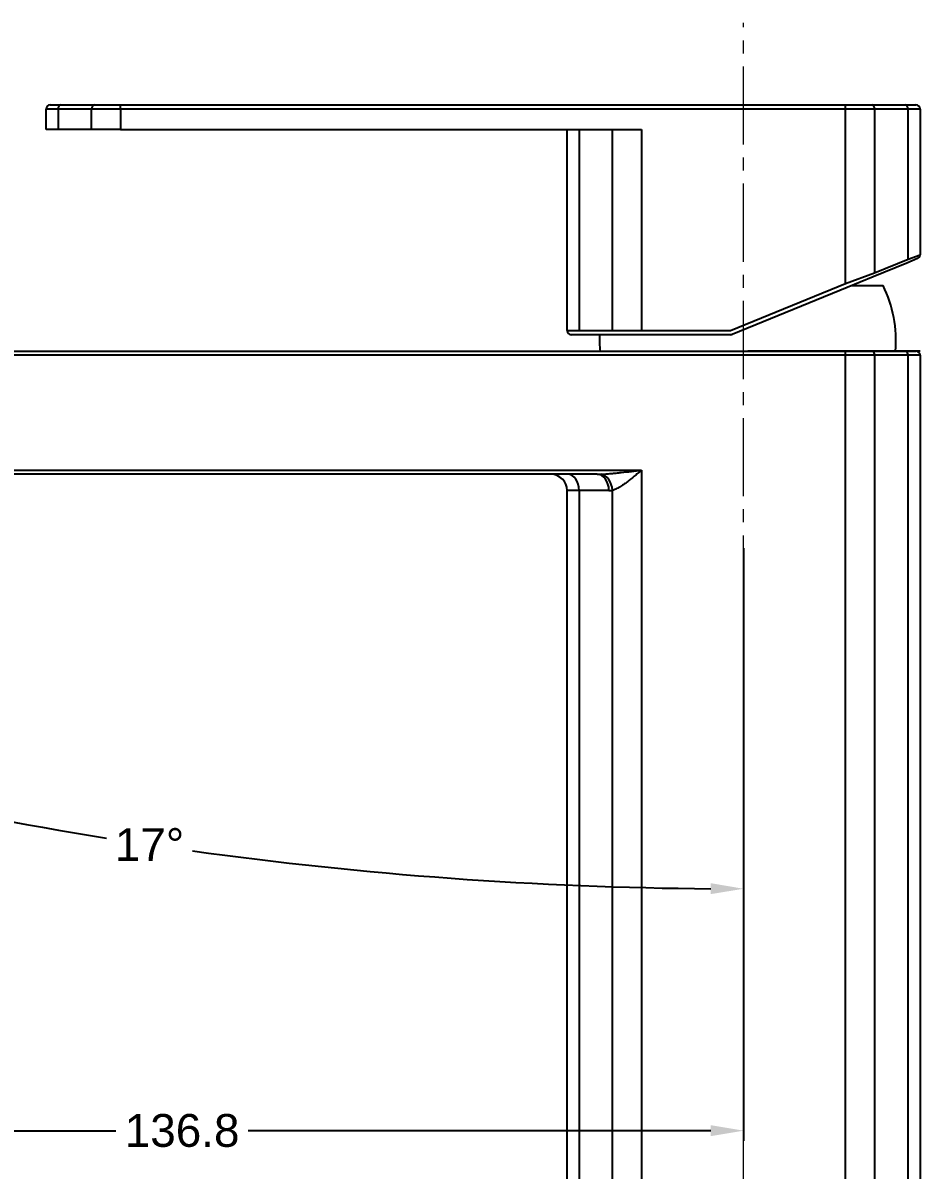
# Model space of a CAD drawing. Header units: millimetres. Extents: x 12315 to 13156, y 3748 to 4343.
# Drawn here: x 12825 to 12934.3, y 4039.5 to 4179.3 of the extents above; entities that cross this region are included whole.
import ezdxf

# ---------------------------------------------------------------- set-up
doc = ezdxf.new("R2010")
doc.units = ezdxf.units.MM
doc.linetypes.add('CENTER2', pattern=[28.575, 19.05, -3.175, 3.175, -3.175])
doc.linetypes.add('CENTERX2', pattern=[101.6, 63.5, -12.7, 12.7, -12.7])
doc.layers.add('CENTER', color=1, linetype='CENTERX2', lineweight=15)
doc.layers.add('DIM_', color=5, linetype='Continuous', lineweight=9)
doc.styles.get("Standard").update_dxf_attribs({"font": 'arial.ttf'})
doc.dimstyles.new('사본(2) STANDARD', dxfattribs={"dimscale": 0, "dimtxt": 4, "dimasz": 4, "dimexe": 1.25, "dimexo": 0.625, "dimgap": 1.5, "dimtad": 3, "dimtih": 1, "dimtoh": 1, "dimdec": 1, "dimzin": 9, "dimdsep": 46, "dimtxsty": 'Standard', "dimcen": 2.5, "dimclrd": 5, "dimclre": 5, "dimclrt": 5, "dimadec": 0, "dimazin": 0, "dimtfac": 1, "dimtdec": 1, "dimtmove": 0, "dimatfit": 3, "dimfxl": 1.25, "dimtfill": 1, "dimtolj": 1, "dimtzin": 0, "dimarcsym": 0})

# ---------------------------------------------------------------- blocks, each defined once
blk = doc.blocks.new('*D5')
at = {"layer": 'Defpoints', "color": 0, "transparency": 16777216}
for p in [(12720.41, 4115.87), (12775.98, 4115.87), (12889.07, 3992.26)]:
    blk.add_point(p, dxfattribs=at)
at = {"layer": 'DIM_', "color": 5, "lineweight": -2, "transparency": 16777216}
for p, q in [((12775.35, 4115.87), (12719.16, 4115.87)), ((12720.41, 4111.87), (12720.41, 4057.61)), ((12720.41, 3996.26), (12720.41, 4050.52)), ((12888.44, 3992.26), (12719.16, 3992.26))]:
    blk.add_line(p, q, dxfattribs=at)
at = {"layer": 'DIM_', "color": 5, "transparency": 16777216}
for points in [[(12719.74, 4111.87), (12721.07, 4111.87), (12720.41, 4115.87)], [(12719.74, 3996.26), (12721.07, 3996.26), (12720.41, 3992.26)]]:
    blk.add_solid(points, dxfattribs=at)
at = {"layer": 'DIM_', "color": 5, "transparency": 16777216, "insert": (12720.41, 4054.06), "char_height": 4, "attachment_point": 5, "bg_fill": 3, "box_fill_scale": 1.1, "bg_fill_color": 256, "bg_fill_true_color": 13158600, "bg_fill_transparency": 0}
blk.add_mtext('\\A1;123.6', dxfattribs=at)
blk = doc.blocks.new('*D7')
at = {"layer": 'Defpoints', "color": 0, "transparency": 16777216}
for p in [(12775.98, 4115.87), (12912.82, 4115.87), (12912.82, 4044.26)]:
    blk.add_point(p, dxfattribs=at)
at = {"layer": 'DIM_', "color": 5, "lineweight": -2, "transparency": 16777216}
for p, q in [((12775.98, 4115.24), (12775.98, 4043.01)), ((12912.82, 4115.24), (12912.82, 4043.01)), ((12779.98, 4044.26), (12836.33, 4044.26)), ((12908.82, 4044.26), (12852.46, 4044.26))]:
    blk.add_line(p, q, dxfattribs=at)
at = {"layer": 'DIM_', "color": 5, "transparency": 16777216}
for points in [[(12779.98, 4044.93), (12779.98, 4043.59), (12775.98, 4044.26)], [(12908.82, 4044.93), (12908.82, 4043.59), (12912.82, 4044.26)]]:
    blk.add_solid(points, dxfattribs=at)
at = {"layer": 'DIM_', "color": 5, "transparency": 16777216, "insert": (12844.4, 4044.26), "char_height": 4, "attachment_point": 5, "bg_fill": 3, "box_fill_scale": 1.1, "bg_fill_color": 256, "bg_fill_true_color": 13158600, "bg_fill_transparency": 0}
blk.add_mtext('\\A1;136.8', dxfattribs=at)
blk = doc.blocks.new('*D8')
at = {"layer": 'Defpoints', "color": 0, "transparency": 16777216}
for p in [(12912.82, 4179.26), (12781.46, 4133.82), (12816.58, 4083.29), (12738.18, 3992.26), (12912.82, 3907.26)]:
    blk.add_point(p, dxfattribs=at)
at = {"layer": 'DIM_', "color": 5, "lineweight": -2, "transparency": 16777216}
for start, end in [(253.468, 260.8802), (262.1188, 269.532)]:
    blk.add_arc((12912.82, 4563.46), 489.73, start, end, dxfattribs=at)
at = {"layer": 'DIM_', "color": 5, "transparency": 16777216}
for points in [[(12773.27, 4093.34), (12773.66, 4094.62), (12769.64, 4095.13)], [(12908.82, 4074.42), (12908.82, 4073.09), (12912.82, 4073.74)]]:
    blk.add_solid(points, dxfattribs=at)
at = {"layer": 'DIM_', "color": 5, "transparency": 16777216, "insert": (12840.43, 4079.12), "char_height": 4, "attachment_point": 5, "bg_fill": 3, "box_fill_scale": 1.1, "bg_fill_color": 256, "bg_fill_true_color": 13158600, "bg_fill_transparency": 0}
blk.add_mtext('\\A1;17°', dxfattribs=at)

msp = doc.modelspace()

# ---------------------------------------------------------------- linework, layer by layer
for p, q in [((12829.28, 4168.76), (12827.82, 4168.76)), ((12827.82, 4166.26), (12827.82, 4168.76)), ((12828.32, 4169.26), (12829.64, 4169.26)), ((12829.28, 4168.76), (12829.28, 4166.26)), ((12833.35, 4168.76), (12829.28, 4168.76)), ((12829.64, 4169.26), (12833.71, 4169.26)), ((12836.89, 4168.76), (12833.35, 4168.76)), ((12833.35, 4166.26), (12833.35, 4168.76)), ((12833.71, 4169.26), (12836.89, 4169.26)), ((12836.89, 4169.26), (12925.25, 4169.26)), ((12836.89, 4168.76), (12836.89, 4169.26)), ((12925.25, 4168.76), (12836.89, 4168.76)), ((12836.89, 4168.76), (12836.89, 4166.26)), ((12925.25, 4169.26), (12928.43, 4169.26)), ((12925.25, 4168.76), (12925.25, 4169.26)), ((12928.78, 4168.76), (12925.25, 4168.76)), ((12925.25, 4147.49), (12925.25, 4168.76)), ((12928.43, 4169.26), (12932.5, 4169.26)), ((12932.85, 4168.76), (12928.78, 4168.76)), ((12928.78, 4168.76), (12928.78, 4148.8)), ((12932.5, 4169.26), (12933.82, 4169.26)), ((12934.32, 4168.76), (12932.85, 4168.76)), ((12932.85, 4150.46), (12932.85, 4168.76)), ((12934.32, 4168.76), (12934.32, 4151)), ((12829.28, 4166.26), (12827.82, 4166.26)), ((12833.35, 4166.26), (12829.28, 4166.26)), ((12836.89, 4166.26), (12833.35, 4166.26)), ((12836.89, 4166.26), (12900.39, 4166.26)), ((12891.32, 4141.76), (12891.32, 4166.26)), ((12892.78, 4166.26), (12892.78, 4141.76)), ((12896.85, 4141.76), (12896.85, 4166.26)), ((12900.39, 4166.26), (12900.39, 4141.76)), ((12932.85, 4150.46), (12934.32, 4151)), ((12932.69, 4150), (12928.62, 4148.33)), ((12928.78, 4148.8), (12932.85, 4150.46)), ((12934.01, 4150.54), (12932.69, 4150)), ((12925.25, 4147.49), (12928.78, 4148.8)), ((12928.62, 4148.33), (12925.44, 4147.03)), ((12911.22, 4141.76), (12925.25, 4147.49)), ((12925.44, 4147.03), (12911.41, 4141.29)), ((12925.99, 4147.26), (12929.82, 4147.26)), ((12925.99, 4147.26), (12929.82, 4147.26)), ((12891.32, 4141.76), (12892.78, 4141.76)), ((12893.14, 4141.26), (12891.82, 4141.26)), ((12892.78, 4141.76), (12896.85, 4141.76)), ((12897.21, 4141.26), (12893.14, 4141.26)), ((12896.85, 4141.76), (12900.39, 4141.76)), ((12900.39, 4141.26), (12897.21, 4141.26)), ((12900.39, 4141.76), (12911.22, 4141.76)), ((12911.22, 4141.26), (12900.39, 4141.26)), ((12763.26, 4139.26), (12925.25, 4139.26)), ((12925.25, 4138.76), (12763.26, 4138.76)), ((12931.32, 4139.26), (12913.32, 4139.26)), ((12925.25, 4139.26), (12928.43, 4139.26)), ((12925.25, 4138.76), (12925.25, 4139.26)), ((12925.25, 3997.26), (12925.25, 4138.76)), ((12928.78, 4138.76), (12925.25, 4138.76)), ((12928.43, 4139.26), (12932.5, 4139.26)), ((12932.85, 4138.76), (12928.78, 4138.76)), ((12928.78, 4138.76), (12928.78, 3997.26)), ((12934.32, 4139.26), (12931.32, 4139.26)), ((12932.5, 4139.26), (12933.82, 4139.26)), ((12934.32, 4138.76), (12932.85, 4138.76)), ((12932.85, 3997.26), (12932.85, 4138.76)), ((12934.32, 4138.76), (12934.32, 3997.26)), ((12763.26, 4124.76), (12900.39, 4124.76)), ((12894.99, 4124.26), (12763.26, 4124.26)), ((12900.39, 4124.76), (12900.39, 3997.26)), ((12891.32, 3997.26), (12891.32, 4122.26)), ((12892.78, 4122.26), (12891.32, 4122.26)), ((12892.78, 4122.26), (12892.78, 3997.26)), ((12896.4, 4122.26), (12892.78, 4122.26)), ((12896.85, 3997.26), (12896.85, 4122.3))]:
    msp.add_line(p, q)
for centre, radius, start, end in [((12828.32, 4168.76), 0.5, 90, 180), ((12933.82, 4168.76), 0.5, 0, 90), ((12933.82, 4151), 0.5, 292.249, 0), ((12916.4, 4140.6), 14.98, 354.8538, 26.3855), ((12916.4, 4140.6), 14.98, 354.8538, 26.3855), ((12891.82, 4141.76), 0.5, 180, 270), ((12910.24, 4140.6), 14.98, 177.4879, 185.1462), ((12911.22, 4141.76), 0.5, 270, 292.249), ((12933.82, 4138.76), 0.5, 0, 90), ((12889.32, 4122.26), 2, 0, 90)]:
    msp.add_arc(centre, radius, start, end)
for centre, major_axis, ratio, start_param, end_param in [((12829.64, 4168.76), (0, 0.5), 0.707107, 0, 1.570796), ((12833.71, 4168.76), (0, 0.5), 0.707107, 0, 1.570796), ((12928.43, 4168.76), (0, -0.5), 0.707107, 1.570796, 3.141593), ((12932.5, 4168.76), (0, -0.5), 0.707107, 1.570796, 3.141593), ((12928.43, 4138.76), (0, -0.5), 0.707107, 1.570796, 3.141593), ((12932.5, 4138.76), (0, -0.5), 0.707107, 1.570796, 3.141593), ((12891.37, 4122.26), (0, 2), 0.707107, 4.712389, 6.283185), ((12894.99, 4124.76), (2.5, 0), 0.2, 4.712389, 4.893273), ((12894.99, 4122.26), (0, 2), 0.707107, 4.712389, 6.283185), ((12895.44, 4122.3), (-0.36, 1.97), 0.701267, 4.584836, 6.028079), ((12896.4, 4124.76), (0, 2.5), 1, 3.141593, 3.322476)]:
    msp.add_ellipse(centre, major_axis=major_axis, ratio=ratio, start_param=start_param, end_param=end_param)
for points, knots in [([(12895.44, 4124.26), (12895.54, 4124.27), (12895.64, 4124.27), (12895.85, 4124.28), (12895.95, 4124.29), (12896.26, 4124.31), (12896.47, 4124.33), (12896.88, 4124.36), (12897.08, 4124.38), (12897.5, 4124.43), (12897.7, 4124.45), (12898.32, 4124.51), (12898.74, 4124.56), (12899.36, 4124.63), (12899.56, 4124.66), (12899.87, 4124.69), (12899.98, 4124.71), (12900.18, 4124.73), (12900.29, 4124.74), (12900.39, 4124.76)], [0, 0, 0, 0, 0.0625, 0.0625, 0.125, 0.125, 0.25, 0.25, 0.375, 0.375, 0.5, 0.5, 0.75, 0.75, 0.875, 0.875, 0.9375, 0.9375, 1, 1, 1, 1]), ([(12900.39, 4124.76), (12900.37, 4124.74), (12900.35, 4124.73), (12900.31, 4124.69), (12900.26, 4124.65), (12900.2, 4124.6), (12900.09, 4124.51), (12900.01, 4124.44), (12899.79, 4124.26), (12899.64, 4124.13), (12899.34, 4123.89), (12899.19, 4123.77), (12898.9, 4123.53), (12898.75, 4123.42), (12898.53, 4123.25), (12898.45, 4123.2), (12898.34, 4123.11), (12898.3, 4123.09), (12898.23, 4123.03), (12898.19, 4123.01), (12898.01, 4122.88), (12897.86, 4122.78), (12897.64, 4122.65), (12897.57, 4122.61), (12897.42, 4122.53), (12897.35, 4122.49), (12897.26, 4122.45), (12897.24, 4122.44), (12897.21, 4122.42), (12897.19, 4122.42), (12897.13, 4122.39), (12897.1, 4122.38), (12896.99, 4122.34), (12896.92, 4122.31), (12896.85, 4122.3)], [0, 0, 0, 0, 0.015625, 0.015625, 0.03125, 0.0625, 0.0625, 0.125, 0.125, 0.25, 0.25, 0.375, 0.375, 0.5, 0.5, 0.5625, 0.5625, 0.59375, 0.59375, 0.625, 0.625, 0.75, 0.75, 0.8125, 0.8125, 0.875, 0.875, 0.890625, 0.890625, 0.90625, 0.90625, 0.9375, 0.9375, 1, 1, 1, 1])]:
    msp.add_open_spline(points, degree=3, knots=knots)
at = {"layer": 'CENTER', "color": 1, "linetype": 'CENTER2', "ltscale": 0.5}
msp.add_line((12912.82, 3907.26), (12912.82, 4179.26), dxfattribs=at)

# ---------------------------------------------------------------- dimensions: what is measured, and where the dimension line sits
at = {"layer": 'DIM_'}
dim = msp.add_linear_dim(base=(12720.41, 4115.87), p1=(12889.07, 3992.26), p2=(12775.98, 4115.87), angle=90, dimstyle='사본(2) STANDARD', override={"dimscale": 1, "dimtad": 0}, dxfattribs=at)
dim.commit()
dim.dimension.update_dxf_attribs({"geometry": '*D5', "text_midpoint": (12720.41, 4054.06), "dimtype": 128})

# ---------------------------------------------------------------- next in the draw order: dimensions: what is measured, and where the dimension line sits
dim = msp.add_linear_dim(base=(12912.82, 4044.26), p1=(12775.98, 4115.87), p2=(12912.82, 4115.87), dimstyle='사본(2) STANDARD', override={"dimscale": 1, "dimtad": 0}, dxfattribs=at)
dim.commit()
dim.dimension.update_dxf_attribs({"geometry": '*D7', "text_midpoint": (12844.4, 4044.26)})

# ---------------------------------------------------------------- next in the draw order: dimensions: what is measured, and where the dimension line sits
dim = msp.add_angular_dim_2l(base=(12816.58, 4083.29), line1=((12912.82, 3907.26), (12912.82, 4179.26)), line2=((12738.18, 3992.26), (12781.46, 4133.82)), dimstyle='사본(2) STANDARD', override={"dimscale": 1, "dimtad": 0}, dxfattribs=at)
dim.commit()
dim.dimension.update_dxf_attribs({"geometry": '*D8', "text_midpoint": (12840.43, 4079.12)})

doc.saveas('drawing.dxf')
